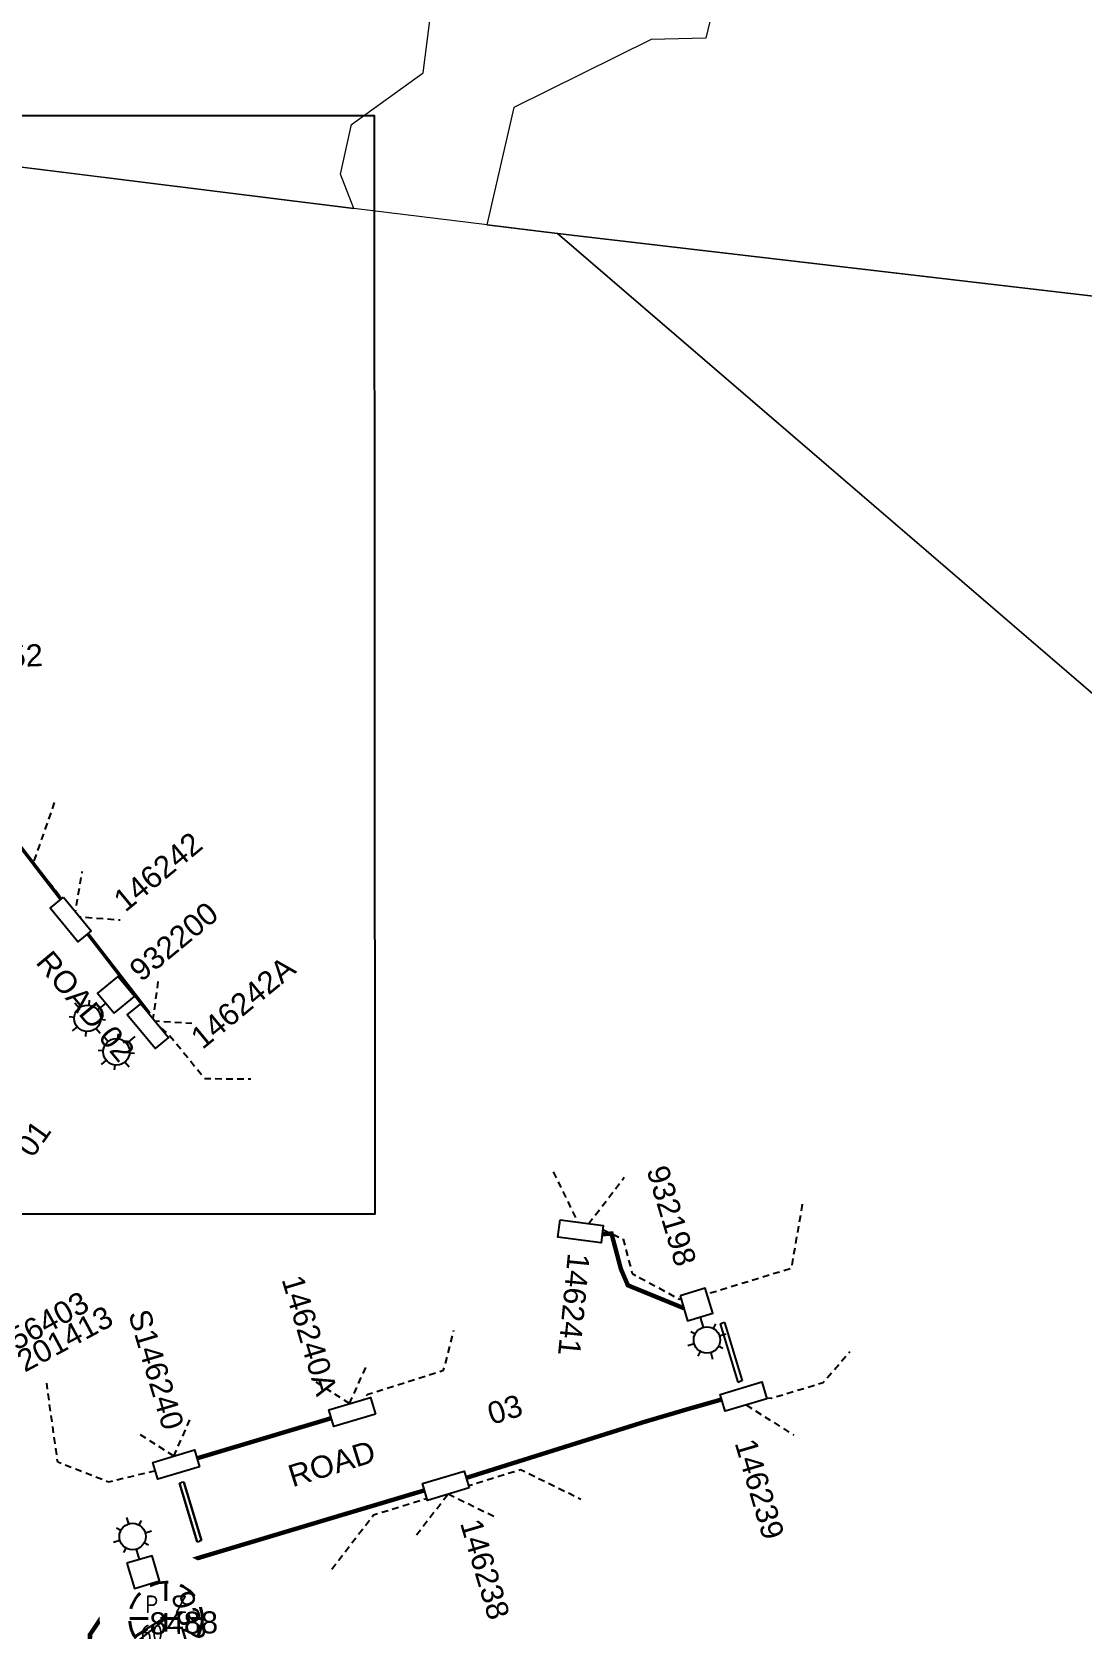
# Model space of a CAD drawing. Header units: metres. Extents: x 302407 to 305113, y 6184433 to 6187336.
# Drawn here: x 303035.6 to 303154.7, y 6186591.5 to 6186772.6 of the extents above; entities that cross this region are included whole.
import ezdxf
from ezdxf.enums import TextEntityAlignment as Align

# ---------------------------------------------------------------- set-up
doc = ezdxf.new("R2010")
doc.units = ezdxf.units.M
for name, pattern in [('Cable Exist UG', [8.2, 4, -1.2, 1.8, -1.2]), ('Dash', [5, 3, -2]), ('IE Trench LV', [6.5, 5, -1.5])]:
    doc.linetypes.add(name, pattern=pattern)
doc.layers.get('0').update_dxf_attribs({"color": 6})
doc.layers.add('Cadastre Land Parcels_SP_EXT', color=7, linetype='Continuous', lineweight=5)
doc.layers.add('Cadastre Roads_SP_EXT', color=7, linetype='Continuous', lineweight=5)
for name, color, linetype in [('Duct_SP_NEW', 7, 'Continuous'), ('Equip_SL_EXT', 7, 'Continuous'), ('Equip_SP_SL_EXT', 7, 'Continuous'), ('Equip_SP_SL_NEW', 7, 'Continuous'), ('Mains_SL_MOD', 3, 'Continuous'), ('Notes', 7, 'Continuous'), ('Services_SP_NEW_UG', 7, 'Continuous'), ('SupportsUG_SP_LV_NEW', 7, 'Continuous'), ('SupportsUG_SP_LV_SL_EXT', 7, 'Continuous'), ('SupportsUG_SP_LV_SL_NEW', 7, 'Continuous'), ('Trench_SP_NEW', 7, 'Continuous')]:
    doc.layers.add(name, color=color, linetype=linetype)
doc.styles.add('COLUMN_LABEL', font='arial.ttf')
doc.styles.add('iecARIAL', font='arial.ttf', dxfattribs={"height": 2})
doc.styles.add('IESYMBOL1', font='isocp.shx')
doc.styles.add('POLE_LABEL', font='arial.ttf')
doc.styles.add('SL_LABEL', font='arial.ttf')
doc.styles.add('SLCP_LABEL', font='arial.ttf', dxfattribs={"height": 3.5})
doc.styles.get("Standard").update_dxf_attribs({"font": 'arial.ttf'})

# ---------------------------------------------------------------- blocks, each defined once
blk = doc.blocks.new('COLUMN_EXT')
blk.add_hatch(color=256).paths.add_polyline_path([(-1.49, 1.48), (-1.49, -1.49), (1.48, -1.49), (1.48, 1.48)])
blk.add_lwpolyline([(-1.49, -1.49), (1.48, -1.49), (1.48, 1.48), (-1.49, 1.48)], close=True)
for tag, height, style, flags, p in [('ASSET_NUM', 2.5, 'COLUMN_LABEL', 8, (2, 2)), ('STRUCTURE_PLANT_NUMBER', 0.2, 'POLE_LABEL', 9, (1.81, 0.03)), ('STREET_CODE', 0.2, 'COLUMN_LABEL', 9, (1.81, -0.2))]:
    blk.add_attdef(tag, text='', height=height, dxfattribs=dict(style=style, flags=flags)).set_placement(p, align=Align.MIDDLE_LEFT)
at = {"flags": 9}
for tag, p in [('COLUMN_TYPE', (1.81, -0.4)), ('OWNED_BY', (1.81, -0.6)), ('STATE', (1.81, -0.8)), ('USAGE', (1.81, -1)), ('STREETNAME', (1.81, -1.6)), ('SUBURB', (1.81, -1.8)), ('LEGEND', (1.81, -1.2)), ('LOCATION', (1.81, -1.4)), ('NOTES', (1.81, -2))]:
    blk.add_attdef(tag, text='', height=0.2, dxfattribs=at).set_placement(p, align=Align.MIDDLE_LEFT)
at = {"flags": 1}
blk.add_attdef('Z', (1.81, -2.35), '', height=0.2, dxfattribs=at)
blk = doc.blocks.new('SL_LANTERN_EXT')
at = {"lineweight": 40}
for p, q in [((-1.46, 5.68), (-1.06, 5.28)), ((0, 1.97), (0, 6.47)), ((1.46, 5.68), (1.06, 5.28)), ((-2.25, 4.22), (2.25, 4.22)), ((-1.46, 2.76), (-1.06, 3.16)), ((0, 0), (0, 2.72)), ((1.46, 2.76), (1.06, 3.16))]:
    blk.add_line(p, q, dxfattribs=at)
blk.add_circle((0, 4.22), 1.5, dxfattribs=at)
at = {"style": 'iecARIAL', "flags": 8}
blk.add_attdef('ASSET_NUM', (1.5, 1.5), '', height=2.5, dxfattribs=at)
for tag, p, height, flags in [('OPERATING_VOLTAGE', (0.98, -1.65), 0.2, 9), ('ORIENTATION', (0.98, -1.85), 0.2, 9), ('CONSTRUCTED_VOLTAGE', (0.98, -0.65), 0.2, 9), ('CONTROL_TYPE', (0.98, -0.85), 0.2, 9), ('LANTERN_PURPOSE', (0.98, -1.05), 0.2, 9), ('LANTERN_TYPE', (0.98, -1.25), 0.2, 9), ('NO_PHASES', (0.98, -1.45), 0.2, 9), ('LNUMBER', (2.18, -3.25), 2.5, 8), ('OWNED_BY', (0.98, -2.05), 0.2, 9), ('STATE', (0.98, -2.25), 0.2, 9), ('USAGE', (0.98, -2.45), 0.2, 9), ('CEXIST', (0.98, -2.65), 0.2, 9), ('CNEW', (0.98, -2.85), 0.2, 9), ('CNUMBER', (0.98, -3.05), 0.2, 9), ('CREMOVE', (0.98, -3.25), 0.2, 9), ('CREPLACE', (0.98, -3.45), 0.2, 9), ('LKINGHEIGHT', (0.98, -3.65), 0.2, 9), ('LBRACKET', (0.98, -3.85), 0.2, 9), ('LBRACKETVOCAB', (0.98, -4.05), 0.2, 9), ('LCATEGORY', (0.98, -4.25), 0.2, 9), ('LCHARGE1', (0.98, -4.45), 0.2, 9), ('LCHARGE1PERCENT', (0.98, -4.65), 0.2, 9), ('LCHARGE2', (0.98, -4.85), 0.2, 9), ('LCHARGE2PERCENT', (0.98, -5.05), 0.2, 9), ('LCHARGE3', (0.98, -5.25), 0.2, 9), ('LCHARGE3PERCENT', (0.98, -5.45), 0.2, 9), ('LEXIST', (0.98, -5.65), 0.2, 9), ('LLAMP', (0.98, -5.85), 0.2, 9), ('LLAMPVOCAB', (0.98, -6.05), 0.2, 9), ('LMAST', (0.98, -6.25), 0.2, 9), ('LMASTVOCAB', (0.98, -6.45), 0.2, 9), ('LNEW', (0.98, -6.65), 0.2, 9), ('LANTNUMBER', (0.98, -6.85), 0.2, 9), ('LOUTREACH', (0.98, -7.25), 0.2, 9), ('STREETNAME', (0.98, -9.25), 0.2, 9), ('LOUTREACHVOCAB', (0.98, -7.45), 0.2, 9), ('LRATECODE', (0.98, -7.65), 0.2, 9), ('LREMOVE', (0.98, -7.85), 0.2, 9), ('LREPLACE', (0.98, -8.05), 0.2, 9), ('LTYPE', (0.98, -8.25), 0.2, 9), ('LTYPEVOCAB', (0.98, -8.45), 0.2, 9), ('LEGEND', (0.98, -8.65), 0.2, 9), ('LOCATION', (0.98, -8.85), 0.2, 9), ('NOTES', (0.98, -9.05), 0.2, 9), ('SUBURB', (0.98, -9.45), 0.2, 1)]:
    blk.add_attdef(tag, p, '', height=height, dxfattribs=dict(flags=flags))
blk = doc.blocks.new('SLCP_ZELL_EXT')
blk.add_wipeout([(-0.24, 7.5), (-0.71, 7.47), (-1.17, 7.41), (-1.64, 7.32), (-2.09, 7.21), (-2.54, 7.06), (-2.98, 6.89), (-3.41, 6.69), (-3.82, 6.46), (-4.22, 6.21), (-4.6, 5.93), (-4.96, 5.63), (-5.31, 5.31), (-5.63, 4.96), (-5.93, 4.6), (-6.21, 4.22), (-6.46, 3.82), (-6.69, 3.41), (-6.89, 2.98), (-7.06, 2.54), (-7.21, 2.09), (-7.32, 1.64), (-7.41, 1.17), (-7.47, 0.71), (-7.5, 0.24), (-7.5, -0.24), (-7.47, -0.71), (-7.41, -1.17), (-7.32, -1.64), (-7.21, -2.09), (-7.06, -2.54), (-6.89, -2.98), (-6.69, -3.41), (-6.46, -3.82), (-6.21, -4.22), (-5.93, -4.6), (-5.63, -4.96), (-5.31, -5.31), (-4.96, -5.63), (-4.6, -5.93), (-4.22, -6.21), (-3.82, -6.46), (-3.41, -6.69), (-2.98, -6.89), (-2.54, -7.06), (-2.09, -7.21), (-1.64, -7.32), (-1.17, -7.41), (-0.71, -7.47), (-0.24, -7.5), (0.24, -7.5), (0.71, -7.47), (1.17, -7.41), (1.64, -7.32), (2.09, -7.21), (2.54, -7.06), (2.98, -6.89), (3.41, -6.69), (3.82, -6.46), (4.22, -6.21), (4.6, -5.93), (4.96, -5.63), (5.31, -5.31), (5.63, -4.96), (5.93, -4.6), (6.21, -4.22), (6.46, -3.82), (6.69, -3.41), (6.89, -2.98), (7.06, -2.54), (7.21, -2.09), (7.32, -1.64), (7.41, -1.17), (7.47, -0.71), (7.5, -0.24), (7.5, 0.24), (7.47, 0.71), (7.41, 1.17), (7.32, 1.64), (7.21, 2.09), (7.06, 2.54), (6.89, 2.98), (6.69, 3.41), (6.46, 3.82), (6.21, 4.22), (5.93, 4.6), (5.63, 4.96), (5.31, 5.31), (4.96, 5.63), (4.6, 5.93), (4.22, 6.21), (3.82, 6.46), (3.41, 6.69), (2.98, 6.89), (2.54, 7.06), (2.09, 7.21), (1.64, 7.32), (1.17, 7.41), (0.71, 7.47), (0.24, 7.5)])
at = {"linetype": 'Dash', "lineweight": 40, "ltscale": 0.7}
for p, q in [((0, 4.11), (0, -4.11)), ((-4.11, 0), (4.11, 0))]:
    blk.add_line(p, q, dxfattribs=at)
blk.add_circle((0, 0), 4.11, dxfattribs=at)
at = {"lineweight": 40, "style": 'IESYMBOL1'}
for s, p in [('P', (-1.6, 0)), ('Z', (1.7, 0)), ('60', (-1.61, -3.31))]:
    blk.add_text(s, height=2, dxfattribs=at).set_placement(p, align=Align.BOTTOM_CENTER)
at = {"style": 'SLCP_LABEL'}
for tag, height, flags, p in [('ASSET_NUM', 2.5, 8, (2, 2)), ('STREET_CODE', 0.2, 9, (0, -0.2))]:
    blk.add_attdef(tag, text='', height=height, dxfattribs=dict(at, flags=flags)).set_placement(p, align=Align.MIDDLE_LEFT)
at = {"flags": 1}
blk.add_attdef('Z', (0, 0), '', height=0.2, dxfattribs=at)
at = {"flags": 9}
for tag, p in [('CONSTRUCTED_VOLTAGE', (0, -0.4)), ('CONTROL_TYPE', (0, -0.6)), ('OPERATING_VOLTAGE', (0, -1)), ('ORIENTATION', (0, -1.2)), ('OWNED_BY', (0, -1.4)), ('NO_PHASES', (0, -0.8)), ('USAGE', (0, -1.6)), ('LOCATION', (0, -1.8)), ('STATE', (0, -2)), ('NOTES', (0, -2.2))]:
    blk.add_attdef(tag, text='', height=0.2, dxfattribs=at).set_placement(p, align=Align.MIDDLE_LEFT)
blk = doc.blocks.new('*U57')
for tag, height, flags, p in [('OPERATING_VOLTAGE', 0.2, 9, (0, -1.4)), ('ORIENTATION', 0.2, 9, (0, -1.6)), ('OWNED_BY', 0.2, 9, (0, -1.8)), ('LANTERN_PURPOSE', 0.2, 9, (0, -0.8)), ('LANTERN_TYPE', 0.2, 9, (0, -1)), ('NO_PHASES', 0.2, 9, (0, -1.2)), ('LNUMBER', 2.5, 8, (1.2, -2.8)), ('STATE', 0.2, 9, (0, -2)), ('CEXIST', 0.2, 9, (0, -2.4)), ('CNEW', 0.2, 9, (0, -2.6)), ('CNUMBER', 0.2, 9, (0, -2.8)), ('CREMOVE', 0.2, 9, (0, -3)), ('CREPLACE', 0.2, 9, (0, -3.2)), ('USAGE', 0.2, 9, (0, -2.2)), ('LKINGHEIGHT', 0.2, 9, (0, -3.4)), ('LBRACKET', 0.2, 9, (0, -3.6)), ('LBRACKETVOCAB', 0.2, 9, (0, -3.8)), ('LCATEGORY', 0.2, 9, (0, -4)), ('LCHARGE1', 0.2, 9, (0, -4.2)), ('LCHARGE1PERCENT', 0.2, 9, (0, -4.4)), ('LCHARGE2', 0.2, 9, (0, -4.6)), ('LCHARGE2PERCENT', 0.2, 9, (0, -4.8)), ('LCHARGE3', 0.2, 9, (0, -5)), ('LCHARGE3PERCENT', 0.2, 9, (0, -5.2)), ('LEXIST', 0.2, 9, (0, -5.4)), ('LLAMP', 0.2, 9, (0, -5.6)), ('LLAMPVOCAB', 0.2, 9, (0, -5.8)), ('LMAST', 0.2, 9, (0, -6)), ('LMASTVOCAB', 0.2, 9, (0, -6.2)), ('LNEW', 0.2, 9, (0, -6.4)), ('LANTNUMBER', 0.2, 9, (0, -6.6)), ('LOUTREACH', 0.2, 9, (0, -7)), ('LOUTREACHVOCAB', 0.2, 9, (0, -7.2)), ('SUBURB', 0.2, 9, (0, -8.6)), ('STREETNAME', 0.2, 9, (0, -8.8)), ('LRATECODE', 0.2, 9, (0, -7.4)), ('LREMOVE', 0.2, 9, (0, -7.6)), ('LREPLACE', 0.2, 9, (0, -7.8)), ('LTYPE', 0.2, 9, (0, -8)), ('LTYPEVOCAB', 0.2, 9, (0, -8.2)), ('LEGEND', 0.2, 9, (0, -8.4)), ('LOCATION', 0.2, 9, (0, -9)), ('NOTES', 0.2, 9, (0, -9.2)), ('MAINTAINED_BY', 0.2, 9, (0, -9.86))]:
    blk.add_attdef(tag, text='', height=height, dxfattribs=dict(flags=flags)).set_placement(p, align=Align.MIDDLE_LEFT)
at = {"flags": 9}
blk.add_attdef('OPERATED_BY', (0, -9.61), '', height=0.2, dxfattribs=at)
blk.add_wipeout([(0, 4.97), (1.46, 4.18), (2.25, 2.72), (1.46, 1.26), (0, 0.37), (-1.46, 1.26), (-2.25, 2.72), (-1.46, 4.18)])
for p, q in [((-1.46, 4.18), (-1.06, 3.78)), ((0, 4.22), (0, 4.97)), ((1.46, 4.18), (1.06, 3.78)), ((-2.25, 2.72), (-1.5, 2.72)), ((1.5, 2.72), (2.25, 2.72)), ((-1.46, 1.26), (-1.06, 1.66)), ((0, 0), (0, 1.22)), ((0, 0), (0, 0)), ((1.46, 1.26), (1.06, 1.66))]:
    blk.add_line(p, q)
blk.add_circle((0, 2.72), 1.5)
at = {"style": 'SL_LABEL'}
for tag, height, flags, p in [('ASSET_NUM', 2.5, 8, (2, 2)), ('STREET_CODE', 0.2, 9, (0, -0.2))]:
    blk.add_attdef(tag, text='', height=height, dxfattribs=dict(at, flags=flags)).set_placement(p, align=Align.MIDDLE_LEFT)
at = {"flags": 1}
blk.add_attdef('Z', (0, 0), '', height=0.2, dxfattribs=at)
at = {"flags": 9}
for tag, p in [('CONSTRUCTED_VOLTAGE', (0, -0.4)), ('CONTROL_TYPE', (0, -0.6))]:
    blk.add_attdef(tag, text='', height=0.2, dxfattribs=at).set_placement(p, align=Align.MIDDLE_LEFT)
blk = doc.blocks.new('COLUMN_NEW')
for tag, flags, p in [('Z', 1, (1.5, -2.8)), ('LABEL_ALIGNMENT', 9, (1.5, -2.6))]:
    blk.add_attdef(tag, text='', height=0.2, dxfattribs=dict(flags=flags)).set_placement(p, align=Align.MIDDLE_LEFT)
blk.add_wipeout([(-1.485, -1.485), (1.485, -1.485), (1.485, 1.485), (-1.485, 1.485)])
at = {"lineweight": -3}
blk.add_lwpolyline([(-1.485, -1.485), (1.485, -1.485), (1.485, 1.485), (-1.485, 1.485)], close=True, dxfattribs=at)
at = {"flags": 9}
for tag, height, p in [('ASSET_NUM', 2.5, (2, 2)), ('STREET_CODE', 0.2, (1.5, 0)), ('OWNED_BY', 0.2, (1.5, -0.4)), ('OPERATED_BY', 0.2, (1.5, -0.6)), ('STATE', 0.2, (1.5, -1)), ('SUBURB', 0.2, (1.5, -1.8)), ('COLUMN_TYPE', 0.2, (1.5, -0.2)), ('USAGE', 0.2, (1.5, -1.2)), ('MAINTAINED_BY', 0.2, (1.5, -0.8)), ('LEGEND', 0.2, (1.5, -1.4)), ('PARENT', 0.2, (1.5, -1.6)), ('STREETNAME', 0.2, (1.5, -2)), ('LOCATION', 0.2, (1.5, -2.2)), ('NOTES', 0.2, (1.5, -2.4))]:
    blk.add_attdef(tag, text='', height=height, dxfattribs=at).set_placement(p, align=Align.MIDDLE_LEFT)
at = {"style": 'POLE_LABEL', "flags": 9}
blk.add_attdef('STRUCTURE_PLANT_NUMBER', text='', height=0.2, dxfattribs=at).set_placement((1.5, 0.242), align=Align.MIDDLE_LEFT)
blk = doc.blocks.new('PILLAR_NEW')
for tag, flags, p in [('STREETNAME', 9, (1.5, -2)), ('Z', 1, (1.5, -2.6)), ('LOCATION', 9, (1.5, -2.2)), ('NOTES', 9, (1.5, -2.4))]:
    blk.add_attdef(tag, text='', height=0.2, dxfattribs=dict(flags=flags)).set_placement(p, align=Align.MIDDLE_LEFT)
blk.add_wipeout([(-2.47, 0.99), (2.47, 0.99), (2.47, -0.99), (-2.47, -0.99)])
at = {"lineweight": -3}
blk.add_lwpolyline([(-2.47, 0.99), (2.47, 0.99), (2.47, -0.99), (-2.47, -0.99)], close=True, dxfattribs=at)
at = {"flags": 9}
for tag, height, p in [('ASSET_NUM', 2.5, (2, 2)), ('STREET_CODE', 0.2, (1.5, 0)), ('OWNED_BY', 0.2, (1.5, -0.2)), ('OPERATED_BY', 0.2, (1.5, -0.4)), ('STATE', 0.2, (1.5, -0.8)), ('SUPPORT_TYPE', 0.2, (1.5, -1)), ('SUBURB', 0.2, (1.5, -1.8)), ('MAINTAINED_BY', 0.2, (1.5, -0.6)), ('USAGE', 0.2, (1.5, -1.2)), ('LEGEND', 0.2, (1.5, -1.4)), ('PARENT', 0.2, (1.5, -1.6))]:
    blk.add_attdef(tag, text='', height=height, dxfattribs=at).set_placement(p, align=Align.MIDDLE_LEFT)

msp = doc.modelspace()

# ---------------------------------------------------------------- linework, layer by layer
at = {"layer": 'Cadastre Land Parcels_SP_EXT', "linetype": 'Continuous'}
for p, q in [((303072.09, 6186752.64), (302992.93, 6186762.47)), ((303087.2, 6186750.76), (303072.09, 6186752.64)), ((303095.17, 6186749.77), (303087.2, 6186750.76)), ((303180.66, 6186676.26), (303095.17, 6186749.77))]:
    msp.add_line(p, q, dxfattribs=at)
for points in [[(303107.92, 6186840.28), (303095.62, 6186846.65), (303027.77, 6186881.93), (303017.72, 6186862.17), (303009.59, 6186842.28), (303003.09, 6186821.79), (302998.45, 6186802.57), (302995.27, 6186783.04), (302992.93, 6186762.47), (303072.09, 6186752.64), (303070.6, 6186756.52), (303071.84, 6186762.13), (303079.97, 6186768.01), (303081.08, 6186776.91), (303087.77, 6186788.17), (303095.69, 6186795.35), (303107.63, 6186800.87), (303114.47, 6186806.14), (303117.66, 6186816.66), (303112.55, 6186827.71), (303108.13, 6186839.75), (303107.92, 6186840.28)], [(303566.77, 6186694.67), (303378.46, 6186716.65), (303357.23, 6186719.13), (303095.17, 6186749.77), (303180.66, 6186676.26), (303279.64, 6186674.34), (303435.97, 6186556.89), (303505.71, 6186658.52), (303521.52, 6186667.94), (303566.77, 6186694.67)]]:
    msp.add_lwpolyline(points, close=True, dxfattribs=at)
msp.add_lwpolyline([(303113.94, 6186779.97), (303111.99, 6186771.92), (303105.79, 6186771.8), (303090.22, 6186764.08), (303087.19, 6186750.76), (303095.17, 6186749.77), (303357.22, 6186719.12), (303378.46, 6186716.65), (303566.77, 6186694.67)], dxfattribs=at)
at = {"layer": 'Duct_SP_NEW'}
for p, q in [((303115.62, 6186619.52), (303115.87, 6186619.59)), ((303116.12, 6186619.67), (303115.87, 6186619.59)), ((303052.33, 6186608.06), (303052.58, 6186608.14)), ((303052.33, 6186608.06), (303054.35, 6186601.42)), ((303052.83, 6186608.21), (303052.58, 6186608.14)), ((303052.83, 6186608.21), (303054.84, 6186601.57)), ((303054.35, 6186601.42), (303054.59, 6186601.49)), ((303054.35, 6186601.42), (303054.59, 6186601.49)), ((303054.84, 6186601.57), (303054.59, 6186601.49)), ((303054.84, 6186601.57), (303054.59, 6186601.49))]:
    msp.add_line(p, q, dxfattribs=at)
at = {"layer": 'Services_SP_NEW_UG', "linetype": 'Dash', "ltscale": 0.25}
msp.add_line((303079.2, 6186602.21), (303082.84, 6186606.93), dxfattribs=at)
at = {"layer": 'Services_SP_NEW_UG', "linetype": 'Dash', "ltscale": 0.25, "flags": 128}
for points in [[(303040.29, 6186672.74), (303035.79, 6186678.41), (303038.18, 6186685.26)], [(303040.44, 6186672.34), (303041.32, 6186677.44)], [(303040.44, 6186672.34), (303045.6, 6186671.95)], [(303094.71, 6186643.39), (303098.01, 6186636.56), (303102.76, 6186642.78)], [(303112.48, 6186629.65), (303112.48, 6186629.65), (303121.72, 6186632.47), (303123, 6186639.87)], [(303071.9, 6186616.15), (303073.68, 6186618.17), (303082.28, 6186620.88), (303083.45, 6186625.44)], [(303116.28, 6186617.9), (303119.42, 6186617.72), (303125.32, 6186619.49), (303128.33, 6186623.02)], [(303071.62, 6186617.1), (303073.49, 6186621.31)], [(303049.6, 6186609.48), (303044.3, 6186608.19), (303038.53, 6186610.47), (303037.28, 6186619.4)], [(303071.62, 6186617.1), (303067.74, 6186619.59)], [(303116.57, 6186616.95), (303121.99, 6186613.51)], [(303051.69, 6186611.14), (303053.56, 6186615.35)], [(303051.69, 6186611.14), (303047.81, 6186613.63)], [(303069.59, 6186598.33), (303074.34, 6186604.49), (303091, 6186609.63), (303097.82, 6186606.28)], [(303082.8, 6186606.86), (303087.96, 6186604.33)]]:
    msp.add_lwpolyline(points, dxfattribs=at)
at = {"layer": 'Trench_SP_NEW', "linetype": 'IE Trench LV', "flags": 128}
for points, const_width in [([(303048.93, 6186661.33), (303037.3, 6186676.36), (303033.35, 6186681.5), (303031.46, 6186683.77), (303022.63, 6186694.28), (303021.79, 6186726.14)], 0.4), ([(303109.51, 6186627.92), (303103.17, 6186630.51), (303102.37, 6186632.38), (303101.31, 6186636.38), (303100.25, 6186636.31)], 0.5), ([(303041.6, 6186580.19), (303042.14, 6186585.28), (303042.19, 6186590.91), (303046.31, 6186597.03), (303054.19, 6186599.51), (303071.19, 6186604.6), (303084.82, 6186608.67), (303104.98, 6186615.01), (303104.98, 6186615.01), (303104.98, 6186615.01), (303104.98, 6186615.01), (303104.98, 6186615.01), (303109.73, 6186616.41), (303113.8, 6186617.57)], 0.5), ([(303051.97, 6186610.19), (303071.9, 6186616.15)], 0.5)]:
    msp.add_lwpolyline(points, dxfattribs=dict(at, const_width=const_width))

# ---------------------------------------------------------------- block references
at = {"layer": 'Equip_SP_SL_EXT'}
ref = msp.add_blockref('SL_LANTERN_EXT', (303030.99, 6186619.98), dxfattribs=at)
ref.add_attrib('ASSET_NUM', '156403', dxfattribs={"layer": '0', "height": 2.5, "rotation": 28.951, "style": 'iecARIAL'}).set_placement((303032.49, 6186621.48), align=Align.BOTTOM_LEFT)
at = {"layer": 'SupportsUG_SP_LV_SL_EXT'}
ref = msp.add_blockref('COLUMN_EXT', (303030.99, 6186619.98), dxfattribs=dict(at, rotation=124.554271326529))
ref.add_attrib('ASSET_NUM', '201413', dxfattribs={"layer": '0', "height": 2.5, "rotation": 28.2633, "style": 'COLUMN_LABEL'}).set_placement((303035.15, 6186619.94), align=Align.BOTTOM_LEFT)

# ---------------------------------------------------------------- texts
at = {"layer": 'Cadastre Roads_SP_EXT'}
for s, rotation, p in [('ROAD       01', 54.5907, (303025.89, 6186631.1)), ('ROAD              03', 17.3663, (303065.15, 6186607.6))]:
    msp.add_text(s, height=2.5, rotation=rotation, dxfattribs=at).set_placement(p)

# ---------------------------------------------------------------- next in the draw order: block references
at = {"layer": 'Equip_SL_EXT'}
ref = msp.add_blockref('SLCP_ZELL_EXT', (303050.8, 6186592.74), dxfattribs=at)
ref.add_attrib('ASSET_NUM', '8488', dxfattribs={"layer": '0', "height": 2.5, "rotation": 1, "style": 'SLCP_LABEL'}).set_placement((303052.8, 6186593.49), align=Align.TOP_CENTER)
at = {"layer": 'Equip_SP_SL_NEW'}
for p, rotation in [((303044, 6186662.52), 129.5448900554448), ((303111.35, 6186626.92), 196.6422691897386)]:
    msp.add_blockref('*U57', p, dxfattribs=dict(at, rotation=rotation))
at = {"layer": 'SupportsUG_SP_LV_NEW'}
ref = msp.add_blockref('PILLAR_NEW', (303097.8, 6186636.63), dxfattribs=dict(at, rotation=352.5452145876492))
ref.add_attrib('ASSET_NUM', '146241', dxfattribs={"layer": '0', "height": 2.5, "rotation": 264.4158}).set_placement((303097.62, 6186634.12), align=Align.MIDDLE_LEFT)
ref = msp.add_blockref('PILLAR_NEW', (303071.9, 6186616.15), dxfattribs=dict(at, rotation=196.642269157437))
ref.add_attrib('ASSET_NUM', '146240A', dxfattribs={"layer": '0', "height": 2.5, "rotation": 286.6423}).set_placement((303065.09, 6186631.55), align=Align.MIDDLE_LEFT)
ref = msp.add_blockref('PILLAR_NEW', (303051.97, 6186610.19), dxfattribs=dict(at, rotation=196.642269157437))
ref.add_attrib('ASSET_NUM', 'S146240', dxfattribs={"layer": '0', "height": 2.5, "rotation": 286.6423}).set_placement((303047.7, 6186627.66), align=Align.MIDDLE_LEFT)
ref = msp.add_blockref('PILLAR_NEW', (303082.53, 6186607.78), dxfattribs=dict(at, rotation=196.4864760646518))
ref.add_attrib('ASSET_NUM', '146238', dxfattribs={"layer": '0', "height": 2.5, "rotation": 286.4865}).set_placement((303085.32, 6186603.91), align=Align.MIDDLE_LEFT)

# ---------------------------------------------------------------- next in the draw order: linework, layer by layer
at = {"layer": 'Duct_SP_NEW'}
for p, q in [((303052.33, 6186608.06), (303052.58, 6186608.14)), ((303054.35, 6186601.42), (303052.33, 6186608.06)), ((303052.83, 6186608.21), (303052.58, 6186608.14)), ((303054.84, 6186601.57), (303052.83, 6186608.21))]:
    msp.add_line(p, q, dxfattribs=at)
at = {"layer": 'Mains_SL_MOD', "linetype": 'Cable Exist UG'}
for points in [[(303050.74, 6186592.9), (303040.59, 6186586.43), (303040.59, 6186586.43), (303040.55, 6186585.64), (303040.39, 6186583.78), (303040.15, 6186581.95), (303039.82, 6186580.01), (303039.4, 6186579.03), (303039.4, 6186579.03), (303032.56, 6186560.3), (303032.39, 6186556.87), (303033.1, 6186554.33), (303033.1, 6186554.33), (303033.86, 6186551.65), (303030.79, 6186551.7), (303030.79, 6186551.7), (303018.91, 6186558.51), (303018.19, 6186558.54), (303018.19, 6186558.54), (303016.95, 6186556.65), (303014.93, 6186557.21)], [(303050.92, 6186592.86), (303042.57, 6186586.09)], [(303042.77, 6186587.84), (303050.92, 6186592.86)]]:
    msp.add_lwpolyline(points, dxfattribs=at)
at = {"layer": 'Notes'}
msp.add_lwpolyline([(302996.15, 6186763.18), (303074.41, 6186763.18), (303074.47, 6186638.6), (302996.21, 6186638.6)], close=True, dxfattribs=at)
at = {"layer": 'Services_SP_NEW_UG', "linetype": 'Dash', "ltscale": 0.25, "flags": 128}
msp.add_lwpolyline([(303100.32, 6186636.84), (303102.63, 6186635.73), (303103.66, 6186631.84), (303109.02, 6186628.93), (303112.48, 6186629.65)], dxfattribs=at)

# ---------------------------------------------------------------- next in the draw order: block references
at = {"layer": 'Equip_SP_SL_NEW'}
for p, rotation in [((303111.35, 6186626.92), 196.6422691897386), ((303047.8, 6186599.42), 16.64226916971823)]:
    msp.add_blockref('*U57', p, dxfattribs=dict(at, rotation=rotation))

# ---------------------------------------------------------------- next in the draw order: linework, layer by layer
at = {"layer": 'Duct_SP_NEW'}
for p, q in [((303113.61, 6186626.16), (303113.86, 6186626.24)), ((303113.61, 6186626.16), (303115.62, 6186619.52)), ((303114.11, 6186626.31), (303113.86, 6186626.24)), ((303114.11, 6186626.31), (303116.12, 6186619.67))]:
    msp.add_line(p, q, dxfattribs=at)

# ---------------------------------------------------------------- next in the draw order: block references
at = {"layer": 'Equip_SP_SL_NEW'}
for p, rotation in [((303047.28, 6186658.72), 129.5448900554448), ((303047.8, 6186599.42), 16.64226916971823)]:
    msp.add_blockref('*U57', p, dxfattribs=dict(at, rotation=rotation))
at = {"layer": 'SupportsUG_SP_LV_NEW'}
ref = msp.add_blockref('PILLAR_NEW', (303021.86, 6186702.27), dxfattribs=dict(at, rotation=272.1128671036672))
ref.add_attrib('ASSET_NUM', '147552', dxfattribs={"layer": '0', "height": 2.5, "rotation": 2.1129}).set_placement((303025.2, 6186701.56), align=Align.MIDDLE_LEFT)
ref = msp.add_blockref('PILLAR_NEW', (303040, 6186671.99), dxfattribs=dict(at, rotation=309.5448900476363))
ref.add_attrib('ASSET_NUM', '146242', dxfattribs={"layer": '0', "height": 2.5, "rotation": 39.5449}).set_placement((303045.39, 6186673.71), align=Align.MIDDLE_LEFT)

# ---------------------------------------------------------------- next in the draw order: linework, layer by layer
at = {"layer": 'Services_SP_NEW_UG', "linetype": 'Dash', "ltscale": 0.25, "flags": 128}
for points in [[(303049.33, 6186660.51), (303049.99, 6186665.38)], [(303049.33, 6186660.51), (303053.73, 6186660.24)], [(303049.33, 6186660.51), (303051.22, 6186658.85), (303055.21, 6186653.96), (303060.41, 6186653.91)]]:
    msp.add_lwpolyline(points, dxfattribs=at)

# ---------------------------------------------------------------- next in the draw order: block references
at = {"layer": 'SupportsUG_SP_LV_NEW'}
ref = msp.add_blockref('PILLAR_NEW', (303116.28, 6186617.9), dxfattribs=dict(at, rotation=196.4864760646518))
ref.add_attrib('ASSET_NUM', '146239', dxfattribs={"layer": '0', "height": 2.5, "rotation": 286.4865}).set_placement((303116.45, 6186613), align=Align.MIDDLE_LEFT)
at = {"layer": 'SupportsUG_SP_LV_SL_NEW'}
ref = msp.add_blockref('COLUMN_NEW', (303110.93, 6186628.34), dxfattribs=dict(at, rotation=286.6422691837914))
ref.add_attrib('ASSET_NUM', '932198', dxfattribs={"layer": '0', "height": 2.5, "rotation": 286.6423}).set_placement((303106.46, 6186643.98), align=Align.MIDDLE_LEFT)
ref = msp.add_blockref('COLUMN_NEW', (303048.23, 6186598), dxfattribs=dict(at, rotation=286.6422691637711))
ref.add_attrib('ASSET_NUM', '932197', dxfattribs={"layer": '0', "height": 2.5, "rotation": 286.6423}).set_placement((303052.57, 6186595.76), align=Align.MIDDLE_LEFT)

# ---------------------------------------------------------------- next in the draw order: texts
at = {"layer": 'Cadastre Roads_SP_EXT'}
msp.add_text('ROAD 02', height=2.5, rotation=309.8541, dxfattribs=at).set_placement((303035.94, 6186667.1))

# ---------------------------------------------------------------- next in the draw order: block references
at = {"layer": 'SupportsUG_SP_LV_SL_NEW'}
ref = msp.add_blockref('COLUMN_NEW', (303045.14, 6186663.46), dxfattribs=dict(at, rotation=39.5448900494976))
ref.add_attrib('ASSET_NUM', '932200', dxfattribs={"layer": '0', "height": 2.5, "rotation": 39.5449}).set_placement((303047.19, 6186665.8), align=Align.MIDDLE_LEFT)

# ---------------------------------------------------------------- next in the draw order: block references
at = {"layer": 'SupportsUG_SP_LV_NEW'}
ref = msp.add_blockref('PILLAR_NEW', (303048.75, 6186659.9), dxfattribs=dict(at, rotation=309.5448900476363))
ref.add_attrib('ASSET_NUM', '146242A', dxfattribs={"layer": '0', "height": 2.5, "rotation": 39.5449}).set_placement((303054.14, 6186658.14), align=Align.MIDDLE_LEFT)

doc.saveas('drawing.dxf')
